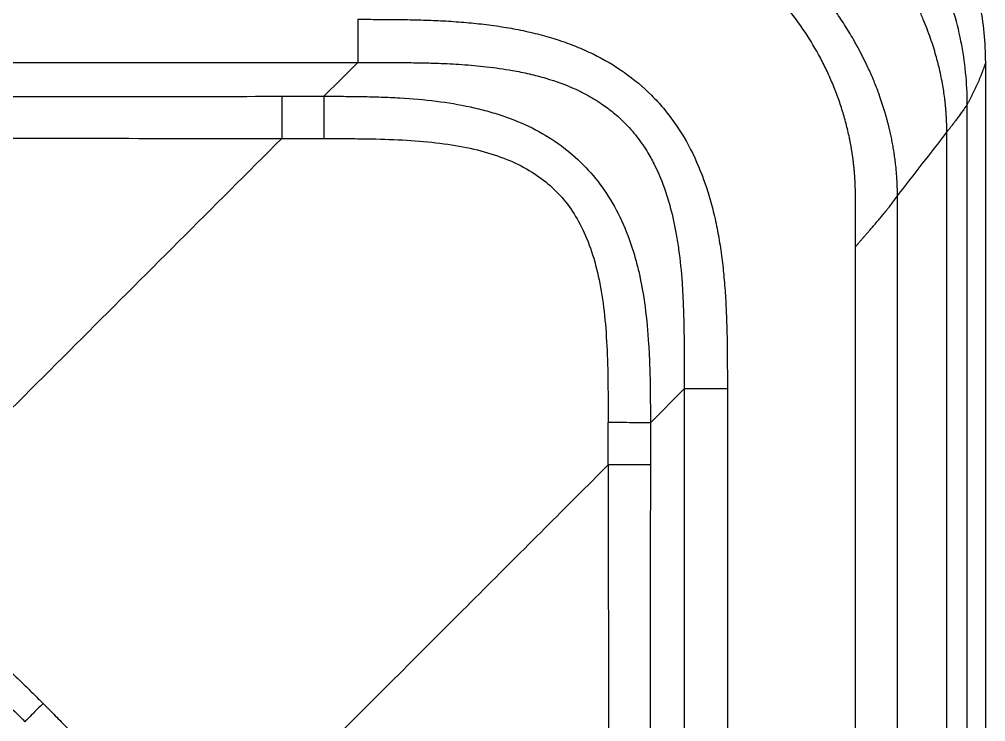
# Model space of a CAD drawing. Extents: x 0 to 84, y -21 to 126.
# Drawn here: x 74.48 to 84.1, y 68.49 to 75.48 of the extents above; entities that cross this region are included whole.
import ezdxf

# ---------------------------------------------------------------- set-up
doc = ezdxf.new("R2010")
doc.units = 0
doc.header["$MEASUREMENT"] = 0
doc.layers.add('1', color=4, linetype='Continuous')

# ---------------------------------------------------------------- blocks, each defined once
blk = doc.blocks.new('PRODIGY')
at = {"layer": '1', "color": 3, "linetype": 'Continuous', "lineweight": 25}
for p, q in [((47.7234, 75.0497), (77.8486, 75.0497)), ((77.0922, 74.7134), (77.5125, 74.7136)), ((83.913, 3.4162), (83.913, 74.6335)), ((83.71, 3.6929), (83.71, 74.3567)), ((77.0926, 74.2937), (77.513, 74.2933)), ((82.801, 73.5949), (82.801, 73.7214)), ((83.2188, 4.3259), (83.2188, 73.7237)), ((82.801, 73.4683), (82.801, 73.5949)), ((82.801, 73.215), (82.801, 73.4683)), ((82.801, 4.8346), (82.801, 73.215)), ((81.0966, 71.8017), (80.7605, 71.4656)), ((81.0966, 71.8017), (81.0966, 39.0248)), ((81.5264, 71.8017), (81.5264, 39.0248)), ((80.3406, 71.0457), (80.3402, 71.466)), ((80.7605, 71.4656), (80.7603, 71.0452))]:
    blk.add_line(p, q, dxfattribs=at)
at = {"layer": '1', "color": 4, "linetype": 'Continuous', "lineweight": 25}
blk.add_line((84.0966, 2.9993), (84.0966, 75.0504), dxfattribs=at)
at = {"layer": '1', "color": 3, "linetype": 'Continuous', "lineweight": 25, "flags": 128}
blk.add_lwpolyline([(77.8486, 75.0497), (77.6805, 74.8816), (77.5125, 74.7136)], dxfattribs=at)
at = {"layer": '1', "color": 4, "linetype": 'Continuous', "lineweight": 25}
blk.add_open_spline([(84.0966, 75.0504), (84.0966, 75.2467), (84.0579, 75.6393), (83.8861, 76.2056), (83.6072, 76.7275), (83.2318, 77.1849), (82.7744, 77.5603), (82.2525, 77.8392), (81.6862, 78.011), (81.2936, 78.0497), (81.0973, 78.0497)], degree=3, dxfattribs=at)
at = {"layer": '1', "color": 3, "linetype": 'Continuous', "lineweight": 25}
for points, knots in [([(83.9131, 74.6335), (83.9131, 74.845), (83.8921, 75.0564), (83.809, 75.4712), (83.747, 75.6744), (83.5845, 76.0649), (83.484, 76.2522), (83.2486, 76.6036), (82.9788, 76.9319), (82.6505, 77.2017), (82.2991, 77.4371), (82.1118, 77.5376), (81.7213, 77.7001), (81.5181, 77.7621), (81.1033, 77.8452), (80.8919, 77.8661), (80.6804, 77.8661)], [0, 0, 0, 0, 0.125, 0.125, 0.25, 0.25, 0.375, 0.375, 0.5, 0.625, 0.625, 0.75, 0.75, 0.875, 0.875, 1, 1, 1, 1]), ([(83.71, 74.3567), (83.71, 74.3677), (83.7099, 74.3898), (83.7093, 74.4233), (83.7082, 74.4574), (83.7067, 74.4922), (83.7047, 74.5275), (83.7021, 74.5635), (83.6991, 74.6), (83.6955, 74.6372), (83.6872, 74.7112), (83.6702, 74.8282), (83.64, 74.9766), (83.5995, 75.1327), (83.5476, 75.2972), (83.4884, 75.4511), (83.4023, 75.646), (83.2847, 75.8715), (83.051, 76.2348), (82.701, 76.6489), (82.2881, 76.9989), (81.9274, 77.2325), (81.6907, 77.3571), (81.4955, 77.4426), (81.3418, 77.501), (81.1895, 77.5498), (81.0313, 77.5913), (80.879, 77.6225), (80.7504, 77.6414), (80.6558, 77.6515), (80.5894, 77.6569), (80.5254, 77.6605), (80.4637, 77.6627), (80.4234, 77.663), (80.4037, 77.6631)], [0, 0, 0, 0, 0.006406, 0.012935, 0.019588, 0.026364, 0.033265, 0.040291, 0.047442, 0.05472, 0.062125, 0.091021, 0.123792, 0.150665, 0.185304, 0.224624, 0.24703, 0.309912, 0.373132, 0.499407, 0.625351, 0.688048, 0.750463, 0.78158, 0.812643, 0.846612, 0.875006, 0.908287, 0.937491, 0.95096, 0.963942, 0.97644, 0.988459, 1, 1, 1, 1]), ([(82.801, 73.7214), (82.801, 73.7328), (82.8009, 73.7556), (82.8002, 73.7897), (82.7992, 73.8239), (82.7977, 73.858), (82.7958, 73.8921), (82.7936, 73.9262), (82.7908, 73.9603), (82.7877, 73.9944), (82.7842, 74.0285), (82.7802, 74.0626), (82.7758, 74.0966), (82.771, 74.1307), (82.7658, 74.1647), (82.7602, 74.1987), (82.7541, 74.2327), (82.7477, 74.2667), (82.7334, 74.3372), (82.7086, 74.4432), (82.668, 74.584), (82.6203, 74.7233), (82.5652, 74.8613), (82.5033, 74.9968), (82.4123, 75.1735), (82.2821, 75.3854), (82.1331, 75.5844), (82.0028, 75.7347), (81.8654, 75.8789), (81.6813, 76.0473), (81.4692, 76.2076), (81.2737, 76.333), (81.0997, 76.4295), (80.8904, 76.5283), (80.6433, 76.6216), (80.4282, 76.6784), (80.2835, 76.7071), (80.2112, 76.7195), (80.1386, 76.7301), (80.0701, 76.7381), (80.0058, 76.7442), (79.9462, 76.7486), (79.8867, 76.7518), (79.8274, 76.7537), (79.7879, 76.754), (79.7682, 76.7541)], [0, 0, 0, 0, 0.0072055, 0.0144095, 0.0216132, 0.0288177, 0.036024, 0.0432331, 0.0504462, 0.0576643, 0.0648885, 0.0721199, 0.0793595, 0.0866083, 0.0938675, 0.1011381, 0.1084211, 0.1157176, 0.1230285, 0.1538958, 0.1845721, 0.2156982, 0.2470199, 0.278516, 0.3098973, 0.3727216, 0.43562, 0.4669294, 0.4985528, 0.561602, 0.6244991, 0.6665083, 0.7084349, 0.7502924, 0.8128895, 0.8751948, 0.8907974, 0.9061942, 0.9216303, 0.9371755, 0.949839, 0.9624478, 0.9750072, 0.9875228, 1, 1, 1, 1]), ([(82.9183, 75.0158), (82.9126, 75.0278), (82.9012, 75.0517), (82.8836, 75.0873), (82.8656, 75.1228), (82.8473, 75.1581), (82.8285, 75.1933), (82.8094, 75.2283), (82.7899, 75.2631), (82.7482, 75.3358), (82.6815, 75.4447), (82.5862, 75.586), (82.485, 75.7225), (82.3999, 75.8275), (82.3335, 75.9047), (82.2886, 75.9552), (82.2429, 76.0049), (82.1964, 76.0539), (82.1647, 76.0859), (82.1488, 76.1019)], [0, 0, 0, 0, 0.029712, 0.059437, 0.089177, 0.118937, 0.14872, 0.178531, 0.208371, 0.238245, 0.366511, 0.494777, 0.620342, 0.747415, 0.797944, 0.848454, 0.898957, 0.949468, 1, 1, 1, 1]), ([(77.8486, 75.4795), (77.9176, 75.4795), (78.0553, 75.4795), (78.2655, 75.4782), (78.4711, 75.4742), (78.6777, 75.4663), (78.877, 75.4536), (79.0795, 75.4344), (79.2757, 75.4083), (79.471, 75.3735), (79.6595, 75.3299), (79.8443, 75.2758), (80.0211, 75.2118), (80.2456, 75.1125), (80.505, 74.9609), (80.7334, 74.7692), (80.8923, 74.5958), (81.0376, 74.4069), (81.1913, 74.1432), (81.3058, 73.8563), (81.3768, 73.6129), (81.4204, 73.4242), (81.4552, 73.2286), (81.4814, 73.0325), (81.5006, 72.8301), (81.5132, 72.6307), (81.5211, 72.4241), (81.5251, 72.2184), (81.5264, 72.0084), (81.5264, 71.8706), (81.5264, 71.8017)], [0, 0, 0, 0, 0.033346, 0.066619, 0.101642, 0.132793, 0.166579, 0.1982, 0.231145, 0.262299, 0.294064, 0.324669, 0.355362, 0.384929, 0.44333, 0.499987, 0.528386, 0.55692, 0.615118, 0.675319, 0.705812, 0.737692, 0.768916, 0.801827, 0.833366, 0.867208, 0.898416, 0.933379, 0.966658, 1, 1, 1, 1]), ([(77.8486, 75.4795), (77.8486, 75.4364), (77.8486, 75.3933), (77.8486, 75.3099), (77.8486, 75.2697), (77.8486, 75.1948), (77.8486, 75.1601), (77.8486, 75.0985), (77.8486, 75.0717), (77.8486, 75.0497)], [0, 0, 0, 0, 0.25, 0.25, 0.5, 0.5, 0.75, 0.75, 1, 1, 1, 1]), ([(77.8486, 75.0497), (77.8871, 75.0497), (77.961, 75.0498), (78.067, 75.0499), (78.1637, 75.0498), (78.2512, 75.0495), (78.3297, 75.0489), (78.3993, 75.0481), (78.4602, 75.0471), (78.5125, 75.0461), (78.5562, 75.045), (78.5916, 75.044), (78.6187, 75.0431), (78.6375, 75.0425), (78.7252, 75.0393), (78.889, 75.0312), (79.135, 75.0098), (79.3596, 74.9781), (79.5557, 74.9384), (79.7684, 74.8827), (79.9578, 74.814), (80.1426, 74.7227), (80.2696, 74.6463), (80.3956, 74.5519), (80.5138, 74.4445), (80.6306, 74.3119), (80.7302, 74.165), (80.8266, 73.9872), (80.9009, 73.8055), (80.9702, 73.5772), (81.0129, 73.3802), (81.0519, 73.1299), (81.0684, 72.9614), (81.0777, 72.8269), (81.081, 72.7754), (81.0854, 72.6933), (81.0901, 72.5798), (81.094, 72.4339), (81.0964, 72.2543), (81.0969, 72.0398), (81.0967, 71.8851), (81.0966, 71.8017)], [0, 0, 0, 0, 0.020703, 0.039697, 0.057016, 0.072688, 0.086744, 0.09921, 0.110112, 0.119472, 0.127313, 0.133651, 0.138501, 0.141876, 0.143783, 0.185671, 0.230089, 0.276536, 0.307575, 0.337642, 0.394813, 0.415491, 0.448462, 0.474354, 0.499986, 0.534185, 0.569086, 0.595152, 0.642861, 0.674311, 0.723457, 0.751105, 0.810581, 0.814413, 0.823626, 0.838312, 0.858614, 0.88471, 0.916813, 0.955158, 1, 1, 1, 1]), ([(83.1397, 74.3861), (83.137, 74.3973), (83.1317, 74.4195), (83.1233, 74.4525), (83.1146, 74.4851), (83.1057, 74.5172), (83.0917, 74.5655), (83.072, 74.6296), (83.047, 74.7036), (83.0223, 74.7713), (82.9984, 74.833), (82.9731, 74.8944), (82.9465, 74.9554), (82.9277, 74.9957), (82.9183, 75.0158)], [0, 0, 0, 0, 0.051506, 0.102464, 0.152881, 0.202765, 0.25212, 0.378387, 0.50356, 0.602456, 0.701505, 0.800749, 0.900233, 1, 1, 1, 1]), ([(84.0966, 75.0504), (84.0934, 75.0411), (84.0871, 75.0224), (84.077, 74.9943), (84.0667, 74.9663), (84.0559, 74.9384), (84.0448, 74.9105), (84.0333, 74.8826), (84.0214, 74.8548), (84.0091, 74.827), (83.9965, 74.7992), (83.9835, 74.7715), (83.9701, 74.7438), (83.9564, 74.7162), (83.9423, 74.6886), (83.9279, 74.661), (83.9179, 74.6426), (83.913, 74.6335)], [0, 0, 0, 0, 0.067312, 0.134531, 0.201659, 0.268695, 0.335638, 0.40249, 0.469249, 0.535916, 0.602491, 0.668974, 0.735364, 0.801662, 0.867867, 0.93398, 1, 1, 1, 1]), ([(71.0061, 74.7086), (71.3541, 74.709), (72.079, 74.7098), (73.2097, 74.7108), (74.4269, 74.7117), (75.7307, 74.7126), (76.6287, 74.7131), (77.0922, 74.7134)], [0, 0, 0, 0, 0.171551, 0.357326, 0.557326, 0.771551, 1, 1, 1, 1]), ([(77.0922, 74.7134), (77.0922, 74.6918), (77.0922, 74.6656), (77.0923, 74.6056), (77.0924, 74.5717), (77.0925, 74.4987), (77.0925, 74.4595), (77.0926, 74.3781), (77.0926, 74.336), (77.0926, 74.2937)], [0, 0, 0, 0, 0.25, 0.25, 0.5, 0.5, 0.75, 0.75, 1, 1, 1, 1]), ([(77.5125, 74.7136), (77.5448, 74.7136), (77.6093, 74.7136), (77.7057, 74.7133), (77.8014, 74.7125), (77.9268, 74.7108), (78.0826, 74.707), (78.3268, 74.6959), (78.6244, 74.6705), (78.9131, 74.6232), (79.1333, 74.5693), (79.34, 74.5061), (79.5816, 74.407), (79.8435, 74.2524), (80.072, 74.0639), (80.2675, 73.841), (80.4298, 73.5825), (80.5352, 73.3413), (80.6031, 73.1333), (80.6615, 72.9094), (80.7132, 72.6138), (80.7411, 72.3075), (80.7532, 72.0553), (80.7583, 71.8611), (80.7604, 71.6648), (80.7605, 71.5323), (80.7605, 71.4656)], [0, 0, 0, 0, 0.017735, 0.035359, 0.052866, 0.07025, 0.104146, 0.138365, 0.204386, 0.267952, 0.29872, 0.328757, 0.38655, 0.441629, 0.49501, 0.548388, 0.603584, 0.661863, 0.692331, 0.723673, 0.788798, 0.856825, 0.892283, 0.927343, 0.963399, 1, 1, 1, 1]), ([(77.5125, 74.7136), (77.5125, 74.692), (77.5126, 74.6657), (77.5127, 74.6056), (77.5127, 74.5718), (77.5128, 74.4986), (77.5128, 74.4593), (77.5129, 74.3778), (77.5129, 74.3356), (77.513, 74.2933)], [0, 0, 0, 0, 0.25, 0.25, 0.5, 0.5, 0.75, 0.75, 1, 1, 1, 1]), ([(83.913, 74.6335), (83.9126, 74.6328), (83.9119, 74.6316), (83.9106, 74.6293), (83.909, 74.6267), (83.9072, 74.6238), (83.9051, 74.6206), (83.9028, 74.6171), (83.9003, 74.6133), (83.8975, 74.6091), (83.8944, 74.6047), (83.8911, 74.5999), (83.8828, 74.588), (83.867, 74.5657), (83.8413, 74.5307), (83.8116, 74.4907), (83.7855, 74.4561), (83.7636, 74.427), (83.7471, 74.4052), (83.7292, 74.3817), (83.7166, 74.3652), (83.7101, 74.3567)], [0, 0, 0, 0, 0.021217, 0.042656, 0.06433, 0.086248, 0.108422, 0.13086, 0.153573, 0.17657, 0.199857, 0.223444, 0.247337, 0.367434, 0.498012, 0.618079, 0.749357, 0.806325, 0.867117, 0.931692, 1, 1, 1, 1]), ([(83.2188, 73.7237), (83.2187, 73.7274), (83.2186, 73.7347), (83.2186, 73.7456), (83.2185, 73.7566), (83.2183, 73.7675), (83.2181, 73.7785), (83.2179, 73.7895), (83.2176, 73.8005), (83.2172, 73.8115), (83.2169, 73.8225), (83.2164, 73.8335), (83.216, 73.8445), (83.2154, 73.8556), (83.2149, 73.8666), (83.213, 73.9014), (83.2089, 73.9595), (83.2015, 74.0334), (83.1932, 74.0995), (83.1847, 74.1579), (83.1752, 74.2157), (83.1645, 74.273), (83.1528, 74.3298), (83.1441, 74.3674), (83.1397, 74.3861)], [0, 0, 0, 0, 0.016381, 0.032761, 0.049149, 0.065547, 0.081958, 0.098383, 0.114823, 0.131278, 0.14775, 0.164239, 0.180744, 0.197265, 0.213803, 0.230357, 0.353398, 0.475179, 0.563935, 0.652123, 0.739778, 0.826947, 0.913678, 1, 1, 1, 1]), ([(83.2186, 73.7237), (83.3017, 73.8292), (83.3843, 73.9347), (83.548, 74.1457), (83.6293, 74.2512), (83.71, 74.3567)], [0, 0, 0, 0, 0.5, 0.5, 1, 1, 1, 1]), ([(71.007, 74.3024), (71.5141, 74.3013), (72.0201, 74.3004), (73.0327, 74.2988), (73.5394, 74.298), (74.5547, 74.2966), (75.0632, 74.2959), (76.0788, 74.2948), (76.5861, 74.2942), (77.0926, 74.2937)], [0, 0, 0, 0, 0.25, 0.25, 0.5, 0.5, 0.75, 0.75, 1, 1, 1, 1]), ([(77.0926, 74.2937), (76.7504, 73.9515), (76.4083, 73.6094), (75.7246, 72.9257), (75.3829, 72.584), (74.3586, 71.5597), (73.6765, 70.8776), (72.9943, 70.1954)], [0, 0, 0, 0, 0.25, 0.25, 0.5, 0.5, 1, 1, 1, 1]), ([(77.513, 74.2933), (77.517, 74.2933), (77.5212, 74.2933), (77.53, 74.2933), (77.5346, 74.2932), (77.5431, 74.2932), (77.547, 74.2932), (77.5551, 74.2932), (77.5751, 74.2932), (77.595, 74.2932), (77.6428, 74.2931), (77.6745, 74.293), (77.7688, 74.2926), (77.831, 74.2922), (78.015, 74.2899), (78.1344, 74.287), (78.3658, 74.2761), (78.4779, 74.2681), (78.6934, 74.2451), (78.7968, 74.2301), (78.9936, 74.1921), (79.0869, 74.169), (79.262, 74.1146), (79.3437, 74.0832), (79.4949, 74.0123), (79.5644, 73.9729), (79.6921, 73.8861), (79.7504, 73.8388), (79.8577, 73.735), (79.9068, 73.6785), (79.9971, 73.5541), (80.0383, 73.4861), (80.113, 73.3372), (80.1463, 73.2562), (80.2046, 73.0814), (80.2295, 72.9875), (80.2708, 72.7882), (80.2871, 72.6829), (80.3124, 72.4624), (80.3212, 72.3473), (80.3333, 72.1088), (80.3365, 71.9854), (80.3399, 71.7311), (80.34, 71.6003), (80.3402, 71.466)], [0, 0, 0, 0, 0.001953, 0.001953, 0.003906, 0.003906, 0.005859, 0.005859, 0.007813, 0.015625, 0.015625, 0.03125, 0.03125, 0.0625, 0.0625, 0.125, 0.125, 0.1875, 0.1875, 0.25, 0.25, 0.3125, 0.3125, 0.375, 0.375, 0.4375, 0.4375, 0.5, 0.5, 0.5625, 0.5625, 0.625, 0.625, 0.6875, 0.6875, 0.75, 0.75, 0.8125, 0.8125, 0.875, 0.875, 0.9375, 0.9375, 1, 1, 1, 1]), ([(83.1238, 73.5954), (83.1286, 73.6015), (83.1383, 73.6137), (83.1524, 73.6321), (83.1663, 73.6504), (83.1798, 73.6687), (83.1931, 73.687), (83.2061, 73.7053), (83.2146, 73.7176), (83.2188, 73.7237)], [0, 0, 0, 0, 0.144709, 0.288846, 0.432349, 0.57514, 0.717238, 0.858798, 1, 1, 1, 1]), ([(82.91, 73.3434), (82.9147, 73.3487), (82.9267, 73.3626), (82.949, 73.388), (82.9795, 73.4231), (83.0137, 73.4628), (83.0475, 73.5024), (83.0768, 73.5374), (83.1018, 73.5678), (83.1169, 73.5867), (83.1238, 73.5954)], [0, 0, 0, 0, 0.063002, 0.16402, 0.303098, 0.480251, 0.637401, 0.776372, 0.897223, 1, 1, 1, 1]), ([(82.801, 73.215), (82.8063, 73.2215), (82.8172, 73.2347), (82.8342, 73.2549), (82.8519, 73.2759), (82.8705, 73.2977), (82.89, 73.3203), (82.9033, 73.3356), (82.91, 73.3434)], [0, 0, 0, 0, 0.14902, 0.30509, 0.468212, 0.638391, 0.815645, 1, 1, 1, 1]), ([(81.5264, 71.8017), (81.4822, 71.8017), (81.4372, 71.8017), (81.3505, 71.8017), (81.3088, 71.8017), (81.2331, 71.8017), (81.1991, 71.8017), (81.1406, 71.8017), (81.1162, 71.8017), (81.0966, 71.8017)], [0, 0, 0, 0, 0.25, 0.25, 0.5, 0.5, 0.75, 0.75, 1, 1, 1, 1]), ([(80.7605, 71.4656), (80.7389, 71.4656), (80.7127, 71.4657), (80.6525, 71.4658), (80.6187, 71.4658), (80.5455, 71.4659), (80.5062, 71.4659), (80.4247, 71.466), (80.3825, 71.466), (80.3402, 71.466)], [0, 0, 0, 0, 0.25, 0.25, 0.5, 0.5, 0.75, 0.75, 1, 1, 1, 1]), ([(80.3406, 71.0457), (80.1305, 70.8356), (79.7032, 70.4083), (79.0518, 69.7568), (78.3792, 69.0843), (77.6857, 68.3907), (76.971, 67.6761), (76.4875, 67.1926), (76.2423, 66.9474)], [0, 0, 0, 0, 0.15382, 0.312777, 0.476873, 0.64611, 0.820486, 1, 1, 1, 1]), ([(80.7603, 71.0452), (80.7387, 71.0453), (80.7125, 71.0453), (80.6525, 71.0454), (80.6187, 71.0455), (80.5456, 71.0455), (80.5064, 71.0456), (80.425, 71.0456), (80.3829, 71.0457), (80.3406, 71.0457)], [0, 0, 0, 0, 0.25, 0.25, 0.5, 0.5, 0.75, 0.75, 1, 1, 1, 1]), ([(80.3406, 71.0457), (80.3411, 70.5493), (80.3417, 70.0528), (80.3428, 69.0622), (80.3434, 68.5679), (80.3448, 67.5803), (80.3455, 67.0869), (80.3471, 66.0985), (80.348, 65.6034), (80.349, 65.1065)], [0, 0, 0, 0, 0.25, 0.25, 0.5, 0.5, 0.75, 0.75, 1, 1, 1, 1]), ([(80.7603, 71.0452), (80.7597, 69.9697), (80.7585, 67.9898), (80.7566, 66.01), (80.7557, 65.1056)], [0, 0, 0, 0, 0.543234, 1, 1, 1, 1]), ([(76.4184, 64.4977), (76.3717, 64.5759), (76.2851, 64.721), (76.1604, 64.9194), (76.0543, 65.0843), (75.966, 65.2181), (75.8196, 65.4363), (75.5242, 65.8597), (75.0715, 66.4544), (74.5211, 67.106), (73.9907, 67.6762), (73.4655, 68.1938), (72.9504, 68.6621), (72.5164, 69.0256), (72.1758, 69.2946), (71.9424, 69.4722), (71.7575, 69.6081), (71.612, 69.7125), (71.49, 69.7986), (71.3386, 69.9032), (71.1569, 70.0254), (70.9443, 70.1649), (70.7904, 70.2611), (70.7084, 70.3123)], [0, 0, 0, 0, 0.033201, 0.061621, 0.085456, 0.10469, 0.120112, 0.181265, 0.29293, 0.392547, 0.492182, 0.576755, 0.661373, 0.745916, 0.78311, 0.81961, 0.852831, 0.866767, 0.884899, 0.907265, 0.93387, 0.964717, 1, 1, 1, 1]), ([(70.6691, 70.2483), (70.8993, 70.1011), (71.359, 69.8072), (72.0199, 69.3243), (72.6581, 68.8124), (73.2712, 68.2696), (73.8256, 67.7305), (74.3252, 67.2022), (74.774, 66.6892), (75.2026, 66.1582), (75.6093, 65.6095), (75.9958, 65.0456), (76.233, 64.6567), (76.3516, 64.4622)], [0, 0, 0, 0, 0.100069, 0.199913, 0.299747, 0.399786, 0.499827, 0.583023, 0.66622, 0.749552, 0.833045, 0.916507, 1, 1, 1, 1]), ([(72.9943, 70.1954), (73.0157, 70.1788), (73.0585, 70.1457), (73.1225, 70.0954), (73.1866, 70.0446), (73.2506, 69.9933), (73.3147, 69.9415), (73.3787, 69.8892), (73.4427, 69.8363), (73.5068, 69.7829), (73.5708, 69.729), (73.6349, 69.6746), (73.699, 69.6196), (73.7632, 69.564), (73.8274, 69.5078), (73.9406, 69.4078), (74.1021, 69.2624), (74.2749, 69.1019), (74.4122, 68.9716), (74.5145, 68.873), (74.6167, 68.7731), (74.6845, 68.7055), (74.7186, 68.6716)], [0, 0, 0, 0, 0.035203, 0.070559, 0.10606, 0.141703, 0.177484, 0.213402, 0.249459, 0.28566, 0.322009, 0.358517, 0.395196, 0.432061, 0.46913, 0.506424, 0.628752, 0.752282, 0.813696, 0.875337, 0.937381, 1, 1, 1, 1]), ([(72.8386, 69.9935), (72.8776, 69.9634), (72.9163, 69.9331), (72.9932, 69.8724), (73.0313, 69.842), (73.1448, 69.7508), (73.2193, 69.6898), (73.4397, 69.5063), (73.5824, 69.3833), (73.8618, 69.1352), (73.9986, 69.01), (74.2692, 68.7548), (74.4033, 68.6247), (74.5374, 68.4905)], [0, 0, 0, 0, 0.0625, 0.0625, 0.125, 0.125, 0.25, 0.25, 0.5, 0.5, 0.75, 0.75, 1, 1, 1, 1]), ([(70.4546, 69.6267), (70.673, 69.4992), (71.1099, 69.2441), (71.7402, 68.8209), (72.346, 68.3663), (72.9225, 67.879), (73.4684, 67.3609), (73.9808, 66.809), (74.4608, 66.2256), (74.9073, 65.6136), (75.3232, 64.9787), (75.5713, 64.5382), (75.6953, 64.3179)], [0, 0, 0, 0, 0.100262, 0.200594, 0.300842, 0.400493, 0.499762, 0.599107, 0.699009, 0.799378, 0.89967, 1, 1, 1, 1]), ([(70.3254, 69.0395), (70.5257, 68.9216), (70.926, 68.6858), (71.5018, 68.2923), (72.0561, 67.8715), (72.5848, 67.4219), (73.0839, 66.943), (73.5534, 66.4358), (73.9936, 65.9006), (74.404, 65.3398), (74.7875, 64.7582), (75.0166, 64.3544), (75.1312, 64.1525)], [0, 0, 0, 0, 0.100345, 0.20059, 0.300906, 0.400755, 0.500092, 0.599382, 0.699069, 0.799349, 0.899659, 1, 1, 1, 1]), ([(70.3344, 69.0546), (70.3484, 69.0464), (70.3851, 69.0249), (70.4521, 68.9858), (70.5298, 68.9404), (70.6059, 68.8956), (70.6706, 68.8568), (70.7316, 68.8193), (70.793, 68.7811), (70.904, 68.7112), (71.061, 68.6097), (71.3141, 68.4398), (71.6146, 68.2265), (71.9788, 67.9492), (72.3523, 67.6433), (72.7306, 67.3054), (73.1245, 66.9214), (73.5316, 66.4833), (73.9458, 65.9864), (74.2917, 65.5243), (74.5775, 65.1076), (74.7495, 64.8386), (74.8581, 64.6611), (74.9081, 64.578), (74.9577, 64.4942), (75.0052, 64.4126), (75.0534, 64.3285), (75.0996, 64.2455), (75.1317, 64.1878), (75.1465, 64.1612)], [0, 0, 0, 0, 0.007015, 0.018363, 0.033423, 0.04585, 0.056436, 0.065972, 0.076735, 0.087613, 0.12255, 0.157338, 0.219069, 0.281467, 0.354683, 0.42722, 0.500115, 0.591822, 0.685047, 0.779146, 0.840884, 0.903128, 0.916964, 0.930721, 0.945004, 0.958992, 0.971501, 0.986828, 1, 1, 1, 1]), ([(74.7186, 68.6716), (74.7, 68.6531), (74.6815, 68.6345), (74.6458, 68.5989), (74.6287, 68.5817), (74.597, 68.55), (74.5824, 68.5355), (74.557, 68.5101), (74.5461, 68.4992), (74.5374, 68.4905)], [0, 0, 0, 0, 0.25, 0.25, 0.5, 0.5, 0.75, 0.75, 1, 1, 1, 1]), ([(74.7186, 68.6716), (74.7388, 68.6514), (74.7791, 68.6109), (74.8392, 68.55), (74.8989, 68.489), (74.9582, 68.4278), (75.0171, 68.3665), (75.0756, 68.305), (75.1338, 68.2434), (75.1917, 68.1815), (75.2492, 68.1195), (75.3065, 68.0572), (75.3634, 67.9947), (75.42, 67.932), (75.523, 67.8168), (75.6706, 67.6483), (75.8304, 67.4599), (75.9576, 67.3058), (76.0539, 67.1869), (76.1489, 67.0676), (76.2112, 66.9874), (76.2423, 66.9474)], [0, 0, 0, 0, 0.037282, 0.074443, 0.111504, 0.148484, 0.185397, 0.222258, 0.259077, 0.295862, 0.332619, 0.36935, 0.406058, 0.442742, 0.479398, 0.607376, 0.73467, 0.80123, 0.867695, 0.933982, 1, 1, 1, 1])]:
    blk.add_open_spline(points, degree=3, knots=knots, dxfattribs=at)

msp = doc.modelspace()

# ---------------------------------------------------------------- block references
at = {"layer": '1'}
msp.add_blockref('PRODIGY', (0, 0), dxfattribs=at)

doc.saveas('drawing.dxf')
